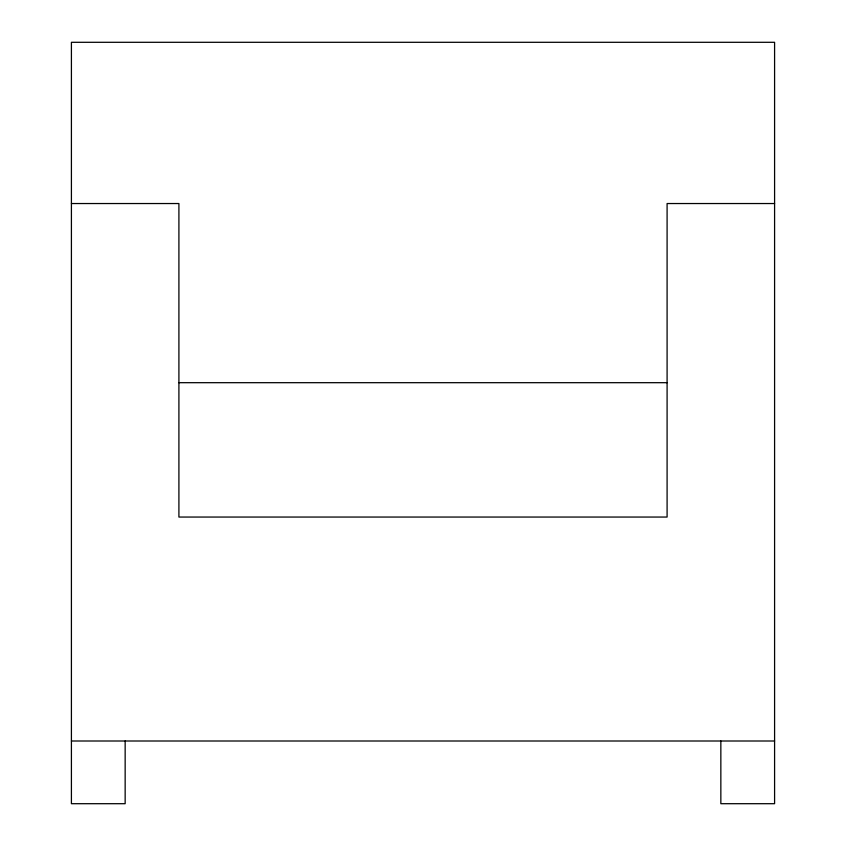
<?xml version="1.0" encoding="UTF-8"?>
<svg xmlns="http://www.w3.org/2000/svg" width="846" height="846" viewBox="0 0 846 846"><rect width="100%" height="100%" fill="white"/><g stroke="black" fill="none" stroke-linecap="round" stroke-linejoin="round"><path stroke-width="1.27" d="M71.413 203.537L178.908 203.537L178.908 517.054L667.092 517.054L667.092 203.537L774.587 203.537M178.908 382.688L667.092 382.688M71.413 741.001L774.587 741.001M720.845 741.001L720.845 803.7L774.587 803.7L774.587 42.3L71.413 42.3L71.413 803.7L125.155 803.7L125.155 741.001"/></g></svg>
